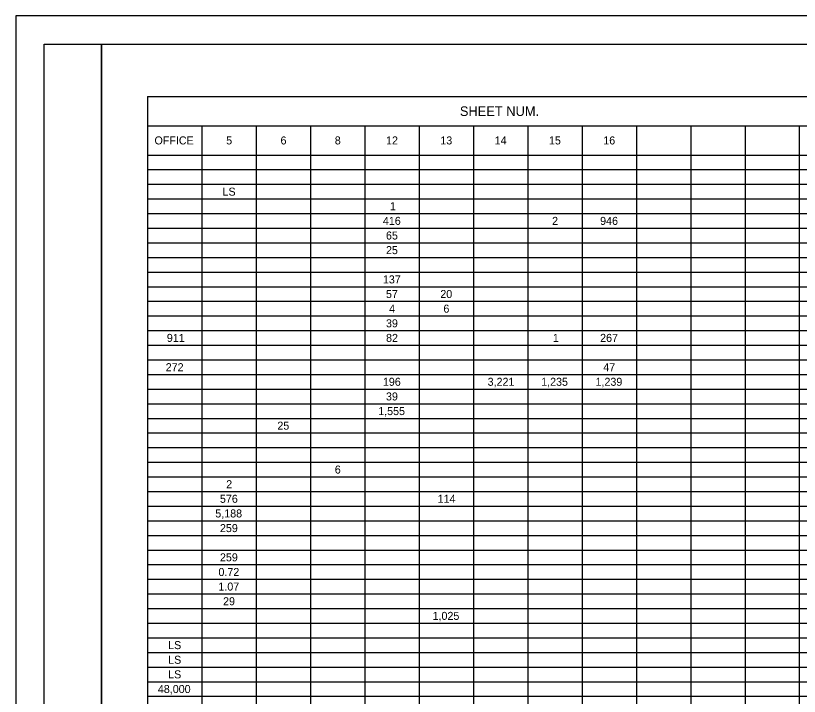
# Model space of a CAD drawing. Extents: x 0 to 34, y 0 to 22.
# Drawn here: x 0 to 13.7, y 10.11 to 22 of the extents above; entities that cross this region are included whole.
import ezdxf

# ---------------------------------------------------------------- set-up
doc = ezdxf.new("R2010")
doc.units = 0
for name, color, linetype in [('Default', 7, 'Continuous'), ('SH_Border', 7, 'Continuous'), ('SH_Cut_Line', 7, 'Continuous')]:
    doc.layers.add(name, color=color, linetype=linetype)

msp = doc.modelspace()

# ---------------------------------------------------------------- linework, layer by layer
at = {"layer": 'Default'}
for p, q in [((2.306, 20.587), (7.053, 20.587)), ((2.306, 20.587), (2.306, 20.331)), ((7.053, 20.587), (8.003, 20.587)), ((8.003, 20.587), (12.751, 20.587)), ((12.751, 20.587), (13.7, 20.587)), ((13.7, 20.587), (15.6, 20.587)), ((2.306, 20.331), (2.306, 20.076)), ((2.306, 20.076), (7.053, 20.076)), ((2.306, 20.076), (2.306, 19.82)), ((3.255, 20.076), (3.255, 19.82)), ((4.205, 20.076), (4.205, 19.82)), ((5.154, 20.076), (5.154, 19.82)), ((6.104, 20.076), (6.104, 19.82)), ((7.053, 20.076), (8.003, 20.076)), ((7.053, 20.076), (7.053, 19.82)), ((8.003, 20.076), (12.751, 20.076)), ((8.003, 20.076), (8.003, 19.82)), ((8.953, 20.076), (8.953, 19.82)), ((9.902, 20.076), (9.902, 19.82)), ((10.852, 20.076), (10.852, 19.82)), ((11.801, 20.076), (11.801, 19.82)), ((12.751, 20.076), (13.7, 20.076)), ((12.751, 20.076), (12.751, 19.82)), ((13.7, 20.076), (15.6, 20.076)), ((13.7, 20.076), (13.7, 19.82)), ((2.306, 19.82), (2.306, 19.564)), ((3.255, 19.82), (3.255, 19.564)), ((4.205, 19.82), (4.205, 19.564)), ((5.154, 19.82), (5.154, 19.564)), ((6.104, 19.82), (6.104, 19.564)), ((7.053, 19.82), (7.053, 19.564)), ((8.003, 19.82), (8.003, 19.564)), ((8.953, 19.82), (8.953, 19.564)), ((9.902, 19.82), (9.902, 19.564)), ((10.852, 19.82), (10.852, 19.564)), ((11.801, 19.82), (11.801, 19.564)), ((12.751, 19.82), (12.751, 19.564)), ((13.7, 19.82), (13.7, 19.564)), ((2.306, 19.564), (7.053, 19.564)), ((2.306, 19.564), (2.306, 19.309)), ((3.255, 19.564), (3.255, 19.309)), ((4.205, 19.564), (4.205, 19.309)), ((5.154, 19.564), (5.154, 19.309)), ((6.104, 19.564), (6.104, 19.309)), ((7.053, 19.564), (8.003, 19.564)), ((7.053, 19.564), (7.053, 19.309)), ((8.003, 19.564), (12.751, 19.564)), ((8.003, 19.564), (8.003, 19.309)), ((8.953, 19.564), (8.953, 19.309)), ((9.902, 19.564), (9.902, 19.309)), ((10.852, 19.564), (10.852, 19.309)), ((11.801, 19.564), (11.801, 19.309)), ((12.751, 19.564), (13.7, 19.564)), ((12.751, 19.564), (12.751, 19.309)), ((13.7, 19.564), (15.6, 19.564)), ((13.7, 19.564), (13.7, 19.309)), ((2.306, 19.309), (7.053, 19.309)), ((2.306, 19.309), (2.306, 18.03)), ((3.255, 19.309), (3.255, 18.03)), ((4.205, 19.309), (4.205, 18.03)), ((5.154, 19.309), (5.154, 18.03)), ((6.104, 19.309), (6.104, 18.03)), ((7.053, 19.309), (8.003, 19.309)), ((7.053, 19.309), (7.053, 18.03)), ((8.003, 19.309), (12.751, 19.309)), ((8.003, 19.309), (8.003, 18.03)), ((8.953, 19.309), (8.953, 18.03)), ((9.902, 19.309), (9.902, 18.03)), ((10.852, 19.309), (10.852, 18.03)), ((11.801, 19.309), (11.801, 18.03)), ((12.751, 19.309), (13.7, 19.309)), ((12.751, 19.309), (12.751, 18.03)), ((13.7, 19.309), (15.6, 19.309)), ((13.7, 19.309), (13.7, 18.03)), ((2.306, 19.053), (7.053, 19.053)), ((7.053, 19.053), (8.003, 19.053)), ((8.003, 19.053), (12.751, 19.053)), ((12.751, 19.053), (13.7, 19.053)), ((13.7, 19.053), (15.6, 19.053)), ((2.306, 18.797), (7.053, 18.797)), ((7.053, 18.797), (8.003, 18.797)), ((8.003, 18.797), (12.751, 18.797)), ((12.751, 18.797), (13.7, 18.797)), ((13.7, 18.797), (15.6, 18.797)), ((2.306, 18.542), (7.053, 18.542)), ((7.053, 18.542), (8.003, 18.542)), ((8.003, 18.542), (12.751, 18.542)), ((12.751, 18.542), (13.7, 18.542)), ((13.7, 18.542), (15.6, 18.542)), ((2.306, 18.286), (7.053, 18.286)), ((7.053, 18.286), (8.003, 18.286)), ((8.003, 18.286), (12.751, 18.286)), ((12.751, 18.286), (13.7, 18.286)), ((13.7, 18.286), (15.6, 18.286)), ((2.306, 18.03), (7.053, 18.03)), ((2.306, 18.03), (2.306, 17.519)), ((3.255, 18.03), (3.255, 17.519)), ((4.205, 18.03), (4.205, 17.519)), ((5.154, 18.03), (5.154, 17.519)), ((6.104, 18.03), (6.104, 17.519)), ((7.053, 18.03), (8.003, 18.03)), ((7.053, 18.03), (7.053, 17.519)), ((8.003, 18.03), (12.751, 18.03)), ((8.003, 18.03), (8.003, 17.519)), ((8.953, 18.03), (8.953, 17.519)), ((9.902, 18.03), (9.902, 17.519)), ((10.852, 18.03), (10.852, 17.519)), ((11.801, 18.03), (11.801, 17.519)), ((12.751, 18.03), (13.7, 18.03)), ((12.751, 18.03), (12.751, 17.519)), ((13.7, 18.03), (15.6, 18.03)), ((13.7, 18.03), (13.7, 17.519)), ((2.306, 17.775), (7.053, 17.775)), ((7.053, 17.775), (8.003, 17.775)), ((8.003, 17.775), (12.751, 17.775)), ((12.751, 17.775), (13.7, 17.775)), ((13.7, 17.775), (15.6, 17.775)), ((2.306, 17.519), (7.053, 17.519)), ((2.306, 17.519), (2.306, 17.263)), ((3.255, 17.519), (3.255, 17.263)), ((4.205, 17.519), (4.205, 17.263)), ((5.154, 17.519), (5.154, 17.263)), ((6.104, 17.519), (6.104, 17.263)), ((7.053, 17.519), (8.003, 17.519)), ((7.053, 17.519), (7.053, 17.263)), ((8.003, 17.519), (12.751, 17.519)), ((8.003, 17.519), (8.003, 17.263)), ((8.953, 17.519), (8.953, 17.263)), ((9.902, 17.519), (9.902, 17.263)), ((10.852, 17.519), (10.852, 17.263)), ((11.801, 17.519), (11.801, 17.263)), ((12.751, 17.519), (13.7, 17.519)), ((12.751, 17.519), (12.751, 17.263)), ((13.7, 17.519), (15.6, 17.519)), ((13.7, 17.519), (13.7, 17.263)), ((2.306, 17.263), (7.053, 17.263)), ((2.306, 17.263), (2.306, 17.008)), ((3.255, 17.263), (3.255, 17.008)), ((4.205, 17.263), (4.205, 17.008)), ((5.154, 17.263), (5.154, 17.008)), ((6.104, 17.263), (6.104, 17.008)), ((7.053, 17.263), (8.003, 17.263)), ((7.053, 17.263), (7.053, 17.008)), ((8.003, 17.263), (12.751, 17.263)), ((8.003, 17.263), (8.003, 17.008)), ((8.953, 17.263), (8.953, 17.008)), ((9.902, 17.263), (9.902, 17.008)), ((10.852, 17.263), (10.852, 17.008)), ((11.801, 17.263), (11.801, 17.008)), ((12.751, 17.263), (13.7, 17.263)), ((12.751, 17.263), (12.751, 17.008)), ((13.7, 17.263), (15.6, 17.263)), ((13.7, 17.263), (13.7, 17.008)), ((2.306, 17.008), (7.053, 17.008)), ((2.306, 17.008), (2.306, 16.752)), ((3.255, 17.008), (3.255, 16.752)), ((4.205, 17.008), (4.205, 16.752)), ((5.154, 17.008), (5.154, 16.752)), ((6.104, 17.008), (6.104, 16.752)), ((7.053, 17.008), (8.003, 17.008)), ((7.053, 17.008), (7.053, 16.752)), ((8.003, 17.008), (12.751, 17.008)), ((8.003, 17.008), (8.003, 16.752)), ((8.953, 17.008), (8.953, 16.752)), ((9.902, 17.008), (9.902, 16.752)), ((10.852, 17.008), (10.852, 16.752)), ((11.801, 17.008), (11.801, 16.752)), ((12.751, 17.008), (13.7, 17.008)), ((12.751, 17.008), (12.751, 16.752)), ((13.7, 17.008), (15.6, 17.008)), ((13.7, 17.008), (13.7, 16.752)), ((2.306, 16.752), (7.053, 16.752)), ((2.306, 16.752), (2.306, 16.497)), ((3.255, 16.752), (3.255, 16.497)), ((4.205, 16.752), (4.205, 16.497)), ((5.154, 16.752), (5.154, 16.497)), ((6.104, 16.752), (6.104, 16.497)), ((7.053, 16.752), (8.003, 16.752)), ((7.053, 16.752), (7.053, 16.497)), ((8.003, 16.752), (12.751, 16.752)), ((8.003, 16.752), (8.003, 16.497)), ((8.953, 16.752), (8.953, 16.497)), ((9.902, 16.752), (9.902, 16.497)), ((10.852, 16.752), (10.852, 16.497)), ((11.801, 16.752), (11.801, 16.497)), ((12.751, 16.752), (13.7, 16.752)), ((12.751, 16.752), (12.751, 16.497)), ((13.7, 16.752), (15.6, 16.752)), ((13.7, 16.752), (13.7, 16.497)), ((2.306, 16.497), (7.053, 16.497)), ((2.306, 16.497), (2.306, 16.241)), ((3.255, 16.497), (3.255, 16.241)), ((4.205, 16.497), (4.205, 16.241)), ((5.154, 16.497), (5.154, 16.241)), ((6.104, 16.497), (6.104, 16.241)), ((7.053, 16.497), (8.003, 16.497)), ((7.053, 16.497), (7.053, 16.241)), ((8.003, 16.497), (12.751, 16.497)), ((8.003, 16.497), (8.003, 16.241)), ((8.953, 16.497), (8.953, 16.241)), ((9.902, 16.497), (9.902, 16.241)), ((10.852, 16.497), (10.852, 16.241)), ((11.801, 16.497), (11.801, 16.241)), ((12.751, 16.497), (13.7, 16.497)), ((12.751, 16.497), (12.751, 16.241)), ((13.7, 16.497), (15.6, 16.497)), ((13.7, 16.497), (13.7, 16.241)), ((2.306, 16.241), (7.053, 16.241)), ((2.306, 16.241), (2.306, 15.73)), ((3.255, 16.241), (3.255, 15.73)), ((4.205, 16.241), (4.205, 15.73)), ((5.154, 16.241), (5.154, 15.73)), ((6.104, 16.241), (6.104, 15.73)), ((7.053, 16.241), (8.003, 16.241)), ((7.053, 16.241), (7.053, 15.73)), ((8.003, 16.241), (12.751, 16.241)), ((8.003, 16.241), (8.003, 15.73)), ((8.953, 16.241), (8.953, 15.73)), ((9.902, 16.241), (9.902, 15.73)), ((10.852, 16.241), (10.852, 15.73)), ((11.801, 16.241), (11.801, 15.73)), ((12.751, 16.241), (13.7, 16.241)), ((12.751, 16.241), (12.751, 15.73)), ((13.7, 16.241), (15.6, 16.241)), ((13.7, 16.241), (13.7, 15.73)), ((2.306, 15.985), (7.053, 15.985)), ((7.053, 15.985), (8.003, 15.985)), ((8.003, 15.985), (12.751, 15.985)), ((12.751, 15.985), (13.7, 15.985)), ((13.7, 15.985), (15.6, 15.985)), ((2.306, 15.73), (7.053, 15.73)), ((2.306, 15.73), (2.306, 15.474)), ((3.255, 15.73), (3.255, 15.474)), ((4.205, 15.73), (4.205, 15.474)), ((5.154, 15.73), (5.154, 15.474)), ((6.104, 15.73), (6.104, 15.474)), ((7.053, 15.73), (8.003, 15.73)), ((7.053, 15.73), (7.053, 15.474)), ((8.003, 15.73), (12.751, 15.73)), ((8.003, 15.73), (8.003, 15.474)), ((8.953, 15.73), (8.953, 15.474)), ((9.902, 15.73), (9.902, 15.474)), ((10.852, 15.73), (10.852, 15.474)), ((11.801, 15.73), (11.801, 15.474)), ((12.751, 15.73), (13.7, 15.73)), ((12.751, 15.73), (12.751, 15.474)), ((13.7, 15.73), (15.6, 15.73)), ((13.7, 15.73), (13.7, 15.474)), ((2.306, 15.474), (7.053, 15.474)), ((2.306, 15.474), (2.306, 15.218)), ((3.255, 15.474), (3.255, 15.218)), ((4.205, 15.474), (4.205, 15.218)), ((5.154, 15.474), (5.154, 15.218)), ((6.104, 15.474), (6.104, 15.218)), ((7.053, 15.474), (8.003, 15.474)), ((7.053, 15.474), (7.053, 15.218)), ((8.003, 15.474), (12.751, 15.474)), ((8.003, 15.474), (8.003, 15.218)), ((8.953, 15.474), (8.953, 15.218)), ((9.902, 15.474), (9.902, 15.218)), ((10.852, 15.474), (10.852, 15.218)), ((11.801, 15.474), (11.801, 15.218)), ((12.751, 15.474), (13.7, 15.474)), ((12.751, 15.474), (12.751, 15.218)), ((13.7, 15.474), (15.6, 15.474)), ((13.7, 15.474), (13.7, 15.218)), ((2.306, 15.218), (7.053, 15.218)), ((2.306, 15.218), (2.306, 14.963)), ((3.255, 15.218), (3.255, 14.963)), ((4.205, 15.218), (4.205, 14.963)), ((5.154, 15.218), (5.154, 14.963)), ((6.104, 15.218), (6.104, 14.963)), ((7.053, 15.218), (8.003, 15.218)), ((7.053, 15.218), (7.053, 14.963)), ((8.003, 15.218), (12.751, 15.218)), ((8.003, 15.218), (8.003, 14.963)), ((8.953, 15.218), (8.953, 14.963)), ((9.902, 15.218), (9.902, 14.963)), ((10.852, 15.218), (10.852, 14.963)), ((11.801, 15.218), (11.801, 14.963)), ((12.751, 15.218), (13.7, 15.218)), ((12.751, 15.218), (12.751, 14.963)), ((13.7, 15.218), (15.6, 15.218)), ((13.7, 15.218), (13.7, 14.963)), ((2.306, 14.963), (7.053, 14.963)), ((2.306, 14.963), (2.306, 14.451)), ((3.255, 14.963), (3.255, 14.451)), ((4.205, 14.963), (4.205, 14.451)), ((5.154, 14.963), (5.154, 14.451)), ((6.104, 14.963), (6.104, 14.451)), ((7.053, 14.963), (8.003, 14.963)), ((7.053, 14.963), (7.053, 14.451)), ((8.003, 14.963), (12.751, 14.963)), ((8.003, 14.963), (8.003, 14.451)), ((8.953, 14.963), (8.953, 14.451)), ((9.902, 14.963), (9.902, 14.451)), ((10.852, 14.963), (10.852, 14.451)), ((11.801, 14.963), (11.801, 14.451)), ((12.751, 14.963), (13.7, 14.963)), ((12.751, 14.963), (12.751, 14.451)), ((13.7, 14.963), (15.6, 14.963)), ((13.7, 14.963), (13.7, 14.451)), ((2.306, 14.707), (7.053, 14.707)), ((7.053, 14.707), (8.003, 14.707)), ((8.003, 14.707), (12.751, 14.707)), ((12.751, 14.707), (13.7, 14.707)), ((13.7, 14.707), (15.6, 14.707)), ((2.306, 14.451), (7.053, 14.451)), ((2.306, 14.451), (2.306, 14.196)), ((3.255, 14.451), (3.255, 14.196)), ((4.205, 14.451), (4.205, 14.196)), ((5.154, 14.451), (5.154, 14.196)), ((6.104, 14.451), (6.104, 14.196)), ((7.053, 14.451), (8.003, 14.451)), ((7.053, 14.451), (7.053, 14.196)), ((8.003, 14.451), (12.751, 14.451)), ((8.003, 14.451), (8.003, 14.196)), ((8.953, 14.451), (8.953, 14.196)), ((9.902, 14.451), (9.902, 14.196)), ((10.852, 14.451), (10.852, 14.196)), ((11.801, 14.451), (11.801, 14.196)), ((12.751, 14.451), (13.7, 14.451)), ((12.751, 14.451), (12.751, 14.196)), ((13.7, 14.451), (15.6, 14.451)), ((13.7, 14.451), (13.7, 14.196)), ((2.306, 14.196), (7.053, 14.196)), ((2.306, 14.196), (2.306, 13.94)), ((3.255, 14.196), (3.255, 13.94)), ((4.205, 14.196), (4.205, 13.94)), ((5.154, 14.196), (5.154, 13.94)), ((6.104, 14.196), (6.104, 13.94)), ((7.053, 14.196), (8.003, 14.196)), ((7.053, 14.196), (7.053, 13.94)), ((8.003, 14.196), (12.751, 14.196)), ((8.003, 14.196), (8.003, 13.94)), ((8.953, 14.196), (8.953, 13.94)), ((9.902, 14.196), (9.902, 13.94)), ((10.852, 14.196), (10.852, 13.94)), ((11.801, 14.196), (11.801, 13.94)), ((12.751, 14.196), (13.7, 14.196)), ((12.751, 14.196), (12.751, 13.94)), ((13.7, 14.196), (15.6, 14.196)), ((13.7, 14.196), (13.7, 13.94)), ((2.306, 13.94), (7.053, 13.94)), ((2.306, 13.94), (2.306, 13.684)), ((3.255, 13.94), (3.255, 13.684)), ((4.205, 13.94), (4.205, 13.684)), ((5.154, 13.94), (5.154, 13.684)), ((6.104, 13.94), (6.104, 13.684)), ((7.053, 13.94), (8.003, 13.94)), ((7.053, 13.94), (7.053, 13.684)), ((8.003, 13.94), (12.751, 13.94)), ((8.003, 13.94), (8.003, 13.684)), ((8.953, 13.94), (8.953, 13.684)), ((9.902, 13.94), (9.902, 13.684)), ((10.852, 13.94), (10.852, 13.684)), ((11.801, 13.94), (11.801, 13.684)), ((12.751, 13.94), (13.7, 13.94)), ((12.751, 13.94), (12.751, 13.684)), ((13.7, 13.94), (15.6, 13.94)), ((13.7, 13.94), (13.7, 13.684)), ((2.306, 13.684), (7.053, 13.684)), ((2.306, 13.684), (2.306, 11.639)), ((3.255, 13.684), (3.255, 11.639)), ((4.205, 13.684), (4.205, 11.639)), ((5.154, 13.684), (5.154, 11.639)), ((6.104, 13.684), (6.104, 11.639)), ((7.053, 13.684), (8.003, 13.684)), ((7.053, 13.684), (7.053, 11.639)), ((8.003, 13.684), (12.751, 13.684)), ((8.003, 13.684), (8.003, 11.639)), ((8.953, 13.684), (8.953, 11.639)), ((9.902, 13.684), (9.902, 11.639)), ((10.852, 13.684), (10.852, 11.639)), ((11.801, 13.684), (11.801, 11.639)), ((12.751, 13.684), (13.7, 13.684)), ((12.751, 13.684), (12.751, 11.639)), ((13.7, 13.684), (15.6, 13.684)), ((13.7, 13.684), (13.7, 11.639)), ((2.306, 13.429), (7.053, 13.429)), ((7.053, 13.429), (8.003, 13.429)), ((8.003, 13.429), (12.751, 13.429)), ((12.751, 13.429), (13.7, 13.429)), ((13.7, 13.429), (15.6, 13.429)), ((2.306, 13.173), (7.053, 13.173)), ((7.053, 13.173), (8.003, 13.173)), ((8.003, 13.173), (12.751, 13.173)), ((12.751, 13.173), (13.7, 13.173)), ((13.7, 13.173), (15.6, 13.173)), ((2.306, 12.917), (7.053, 12.917)), ((7.053, 12.917), (8.003, 12.917)), ((8.003, 12.917), (12.751, 12.917)), ((12.751, 12.917), (13.7, 12.917)), ((13.7, 12.917), (15.6, 12.917)), ((2.306, 12.662), (7.053, 12.662)), ((7.053, 12.662), (8.003, 12.662)), ((8.003, 12.662), (12.751, 12.662)), ((12.751, 12.662), (13.7, 12.662)), ((13.7, 12.662), (15.6, 12.662)), ((2.306, 12.406), (7.053, 12.406)), ((7.053, 12.406), (8.003, 12.406)), ((8.003, 12.406), (12.751, 12.406)), ((12.751, 12.406), (13.7, 12.406)), ((13.7, 12.406), (15.6, 12.406)), ((2.306, 12.15), (7.053, 12.15)), ((7.053, 12.15), (8.003, 12.15)), ((8.003, 12.15), (12.751, 12.15)), ((12.751, 12.15), (13.7, 12.15)), ((13.7, 12.15), (15.6, 12.15)), ((2.306, 11.895), (7.053, 11.895)), ((7.053, 11.895), (8.003, 11.895)), ((8.003, 11.895), (12.751, 11.895)), ((12.751, 11.895), (13.7, 11.895)), ((13.7, 11.895), (15.6, 11.895)), ((2.306, 11.639), (7.053, 11.639)), ((2.306, 11.639), (2.306, 11.383)), ((3.255, 11.639), (3.255, 11.383)), ((4.205, 11.639), (4.205, 11.383)), ((5.154, 11.639), (5.154, 11.383)), ((6.104, 11.639), (6.104, 11.383)), ((7.053, 11.639), (8.003, 11.639)), ((7.053, 11.639), (7.053, 11.383)), ((8.003, 11.639), (12.751, 11.639)), ((8.003, 11.639), (8.003, 11.383)), ((8.953, 11.639), (8.953, 11.383)), ((9.902, 11.639), (9.902, 11.383)), ((10.852, 11.639), (10.852, 11.383)), ((11.801, 11.639), (11.801, 11.383)), ((12.751, 11.639), (13.7, 11.639)), ((12.751, 11.639), (12.751, 11.383)), ((13.7, 11.639), (15.6, 11.639)), ((13.7, 11.639), (13.7, 11.383)), ((2.306, 11.383), (7.053, 11.383)), ((2.306, 11.383), (2.306, 10.361)), ((3.255, 11.383), (3.255, 10.361)), ((4.205, 11.383), (4.205, 10.361)), ((5.154, 11.383), (5.154, 10.361)), ((6.104, 11.383), (6.104, 10.361)), ((7.053, 11.383), (8.003, 11.383)), ((7.053, 11.383), (7.053, 10.361)), ((8.003, 11.383), (12.751, 11.383)), ((8.003, 11.383), (8.003, 10.361)), ((8.953, 11.383), (8.953, 10.361)), ((9.902, 11.383), (9.902, 10.361)), ((10.852, 11.383), (10.852, 10.361)), ((11.801, 11.383), (11.801, 10.361)), ((12.751, 11.383), (13.7, 11.383)), ((12.751, 11.383), (12.751, 10.361)), ((13.7, 11.383), (15.6, 11.383)), ((13.7, 11.383), (13.7, 10.361)), ((2.306, 11.128), (7.053, 11.128)), ((7.053, 11.128), (8.003, 11.128)), ((8.003, 11.128), (12.751, 11.128)), ((12.751, 11.128), (13.7, 11.128)), ((13.7, 11.128), (15.6, 11.128)), ((2.306, 10.872), (7.053, 10.872)), ((7.053, 10.872), (8.003, 10.872)), ((8.003, 10.872), (12.751, 10.872)), ((12.751, 10.872), (13.7, 10.872)), ((13.7, 10.872), (15.6, 10.872)), ((2.306, 10.617), (7.053, 10.617)), ((7.053, 10.617), (8.003, 10.617)), ((8.003, 10.617), (12.751, 10.617)), ((12.751, 10.617), (13.7, 10.617)), ((13.7, 10.617), (15.6, 10.617)), ((2.306, 10.361), (7.053, 10.361)), ((2.306, 10.361), (2.306, 10.105)), ((3.255, 10.361), (3.255, 10.105)), ((4.205, 10.361), (4.205, 10.105)), ((5.154, 10.361), (5.154, 10.105)), ((6.104, 10.361), (6.104, 10.105)), ((7.053, 10.361), (8.003, 10.361)), ((7.053, 10.361), (7.053, 10.105)), ((8.003, 10.361), (12.751, 10.361)), ((8.003, 10.361), (8.003, 10.105)), ((8.953, 10.361), (8.953, 10.105)), ((9.902, 10.361), (9.902, 10.105)), ((10.852, 10.361), (10.852, 10.105)), ((11.801, 10.361), (11.801, 10.105)), ((12.751, 10.361), (13.7, 10.361)), ((12.751, 10.361), (12.751, 10.105)), ((13.7, 10.361), (15.6, 10.361)), ((13.7, 10.361), (13.7, 10.105)), ((2.306, 10.105), (7.053, 10.105)), ((2.306, 10.105), (2.306, 9.85)), ((3.255, 10.105), (3.255, 9.85)), ((4.205, 10.105), (4.205, 9.85)), ((5.154, 10.105), (5.154, 9.85)), ((6.104, 10.105), (6.104, 9.85)), ((7.053, 10.105), (8.003, 10.105)), ((7.053, 10.105), (7.053, 9.85)), ((8.003, 10.105), (12.751, 10.105)), ((8.003, 10.105), (8.003, 9.85)), ((8.953, 10.105), (8.953, 9.85)), ((9.902, 10.105), (9.902, 9.85)), ((10.852, 10.105), (10.852, 9.85)), ((11.801, 10.105), (11.801, 9.85)), ((12.751, 10.105), (13.7, 10.105)), ((12.751, 10.105), (12.751, 9.85)), ((13.7, 10.105), (15.6, 10.105)), ((13.7, 10.105), (13.7, 9.85))]:
    msp.add_line(p, q, dxfattribs=at)
at = {"layer": 'SH_Border'}
for points in [[(0.5, 21.5), (1.5, 21.5), (1.5, 0.5), (0.5, 0.5)], [(1.5, 21.5), (33.5, 21.5), (33.5, 0.5), (1.5, 0.5)]]:
    msp.add_lwpolyline(points, close=True, dxfattribs=at)
at = {"layer": 'SH_Cut_Line'}
msp.add_lwpolyline([(0, 0), (34, 0), (34, 22), (0, 22)], close=True, dxfattribs=at)

# ---------------------------------------------------------------- texts
at = {"layer": 'Default'}
for s, height, p in [('SHEET NUM.', 0.168, (7.766, 20.247)), ('OFFICE', 0.14, (2.427, 19.75)), ('5', 0.14, (3.68, 19.75)), ('6', 0.14, (4.63, 19.75)), ('8', 0.14, (5.579, 19.75)), ('12', 0.14, (6.475, 19.75)), ('13', 0.14, (7.424, 19.75)), ('14', 0.14, (8.374, 19.75)), ('15', 0.14, (9.323, 19.75)), ('16', 0.14, (10.273, 19.75)), ('LS', 0.14, (3.616, 18.855)), ('1', 0.14, (6.542, 18.6)), ('416', 0.14, (6.42, 18.344)), ('2', 0.14, (9.378, 18.344)), ('946', 0.14, (10.218, 18.344)), ('65', 0.14, (6.474, 18.088)), ('25', 0.14, (6.474, 17.833)), ('137', 0.14, (6.42, 17.321)), ('57', 0.14, (6.474, 17.066)), ('20', 0.14, (7.424, 17.066)), ('4', 0.14, (6.529, 16.81)), ('6', 0.14, (7.478, 16.81)), ('39', 0.14, (6.474, 16.554)), ('911', 0.14, (2.643, 16.299)), ('82', 0.14, (6.475, 16.299)), ('267', 0.14, (10.218, 16.299)), ('1', 0.14, (9.391, 16.299)), ('272', 0.14, (2.623, 15.787)), ('47', 0.14, (10.273, 15.787)), ('196', 0.14, (6.42, 15.532)), ('3,221', 0.14, (8.251, 15.532)), ('1,235', 0.14, (9.187, 15.532)), ('1,239', 0.14, (10.137, 15.532)), ('39', 0.14, (6.474, 15.276)), ('1,555', 0.14, (6.338, 15.02)), ('25', 0.14, (4.575, 14.765)), ('6', 0.14, (5.579, 13.998)), ('2', 0.14, (3.681, 13.742)), ('576', 0.14, (3.571, 13.487)), ('114', 0.14, (7.377, 13.487)), ('5,188', 0.14, (3.49, 13.231)), ('259', 0.14, (3.571, 12.975)), ('259', 0.14, (3.571, 12.464)), ('0.72', 0.14, (3.545, 12.208)), ('1.07', 0.14, (3.544, 11.953)), ('29', 0.14, (3.626, 11.697)), ('1,025', 0.14, (7.288, 11.441)), ('LS', 0.14, (2.666, 10.93)), ('LS', 0.14, (2.666, 10.674)), ('LS', 0.14, (2.666, 10.419)), ('48,000', 0.14, (2.486, 10.163))]:
    msp.add_text(s, height=height, dxfattribs=at).set_placement(p)

doc.saveas('drawing.dxf')
